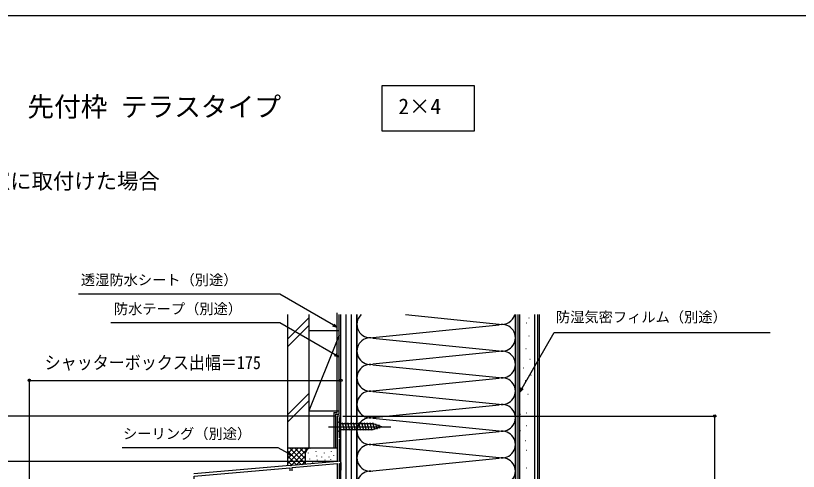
# Model space of a CAD drawing. Units: millimetres, scale not verified. Extents: x -525 to 525, y -783 to 778.
# Drawn here: x -295 to 144.7, y 491.2 to 747.3 of the extents above; entities that cross this region are included whole.
import ezdxf
from ezdxf.enums import TextEntityAlignment as Align

# ---------------------------------------------------------------- set-up
doc = ezdxf.new("R2010")
doc.units = ezdxf.units.MM
doc.header["$LTSCALE"] = 4
for name, color, linetype in [('0-1_USER1', 3, 'Continuous'), ('0-2_YKK_11', 7, 'Continuous'), ('0-4_YKK_12', 2, 'Continuous'), ('0-5_YKK_13', 4, 'Continuous'), ('0-7_YKK_D', 6, 'Continuous'), ('0-8_YKK_ZWAK', 7, 'Continuous'), ('0-9_YSS_K', 3, 'Continuous'), ('0-A_YSS_KE', 3, 'Continuous')]:
    doc.layers.add(name, color=color, linetype=linetype)
doc.styles.add('ＭＳ ゴシック', font='')
doc.styles.get('ＭＳ ゴシック').set_extended_font_data('MS Gothic')

msp = doc.modelspace()

# ---------------------------------------------------------------- linework, layer by layer
at = {"layer": '0-1_USER1'}
msp.add_lwpolyline([(-89.189, 707.961), (-37.385, 707.961), (-37.385, 682.324), (-89.189, 682.324)], close=True, dxfattribs=at)
at = {"layer": '0-2_YKK_11'}
for points in [[(-113.101, 477.8), (-113.101, 495.6), (-112.301, 495.6), (-112.301, 496.8), (-113.101, 496.8), (-113.101, 509.3), (-112.301, 509.3), (-112.301, 510.1), (-113.101, 510.1), (-113.101, 521.5), (-112.301, 521.5), (-112.301, 522.3), (-114.301, 522.3), (-114.301, 496.8), (-139.845, 494.565), (-140.017, 494.43), (-140.565, 494.382), (-140.758, 494.485), (-194.845, 489.753)], [(-194.701, 487), (-194.701, 488.561), (-140.901, 493.268), (-140.901, 491.5)], [(-139.701, 491.5), (-139.701, 493.373), (-114.301, 495.595), (-114.301, 451.6)]]:
    msp.add_lwpolyline(points, dxfattribs=at)
at = {"layer": '0-4_YKK_12'}
msp.add_line((-112.301, 282.3), (-112.301, 522.3), dxfattribs=at)
at = {"layer": '0-5_YKK_13'}
for p, q in [((-114.301, 519.4), (-114.301, 513.2)), ((-114.301, 519.4), (-112.751, 517.85)), ((-119.301, 516.3), (-84.301, 516.3)), ((-114.301, 513.2), (-112.751, 514.75)), ((-94.217, 517.85), (-112.751, 517.85)), ((-112.751, 517.85), (-112.751, 514.75)), ((-112.751, 514.75), (-94.217, 514.75)), ((-110.325, 514.2), (-111.45, 518.4)), ((-108.772, 514.2), (-109.897, 518.4)), ((-107.219, 514.2), (-108.344, 518.4)), ((-105.666, 514.2), (-106.791, 518.4)), ((-104.113, 514.2), (-105.239, 518.4)), ((-102.56, 514.2), (-103.686, 518.4)), ((-101.007, 514.2), (-102.133, 518.4)), ((-99.454, 514.2), (-100.58, 518.4)), ((-97.902, 514.2), (-99.027, 518.4)), ((-96.349, 514.2), (-97.474, 518.4)), ((-94.796, 514.2), (-95.921, 518.4)), ((-93.312, 514.459), (-94.368, 518.4)), ((-89.301, 516.3), (-94.217, 517.85)), ((-89.301, 516.3), (-94.217, 514.75)), ((-91.88, 514.91), (-92.694, 517.946)), ((-90.448, 515.362), (-90.997, 517.412))]:
    msp.add_line(p, q, dxfattribs=at)
at = {"layer": '0-7_YKK_D'}
for p, q in [((-287.301, 401.529), (-287.301, 543.3)), ((-287.301, 542.3), (-112.301, 542.3)), ((-112.301, 523.3), (-112.301, 543.3)), ((-115.301, 522.3), (-348.301, 522.3)), ((-111.301, 522.3), (98.698, 522.3)), ((97.698, 259.3), (97.698, 522.3)), ((-113.801, 496.8), (-348.301, 496.8)), ((-113.801, 496.8), (-348.301, 496.8))]:
    msp.add_line(p, q, dxfattribs=at)
for points in [[(-114.3, 572.129), (-116.508, 573.404), (-146.588, 590.77), (-259.765, 590.77)], [(-113.3, 555.391), (-115.508, 556.666), (-146.588, 574.61), (-241.611, 574.61)], [(-116.167, 573.995), (-114.3, 572.129), (-116.85, 572.812)], [(-11.797, 535.733), (-10.522, 537.941), (7.528, 569.204), (128.91, 569.204)], [(-115.167, 557.258), (-113.3, 555.391), (-115.85, 556.074)], [(-9.93, 537.599), (-11.797, 535.733), (-11.114, 538.283)], [(-139.56, 499.912), (-141.768, 501.187), (-147.468, 504.477), (-235.108, 504.477)], [(-141.427, 501.778), (-139.56, 499.912), (-142.11, 500.595)]]:
    msp.add_lwpolyline(points, dxfattribs=at)
for centre in [(-287.301, 542.3), (-112.301, 542.3), (97.698, 522.3)]:
    msp.add_circle(centre, 0.637, dxfattribs=at)
at = {"layer": '0-8_YKK_ZWAK'}
msp.add_line((-525, 747.3), (525, 747.3), dxfattribs=at)
at = {"layer": '0-9_YSS_K'}
for p, q in [((-142.3, 565.459), (-130.3, 577.459)), ((-109.3, 262.3), (-109.3, 579.301)), ((-106.3, 262.3), (-106.3, 579.301)), ((-103.3, 446.3), (-103.3, 579.301)), ((-76.087, 579.301), (-23.331, 573.958)), ((-14.3, 446.3), (-14.3, 579.301)), ((-12.8, 249.3), (-12.8, 579.301)), ((-6.793, 577.519), (-6.593, 577.519)), ((-3.3, 249.3), (-3.3, 579.301)), ((-0.8, 249.3), (-0.8, 579.301)), ((-142.3, 561.216), (-130.3, 573.216)), ((-94.268, 566.458), (-23.331, 573.642)), ((-8.242, 574.622), (-8.042, 574.622)), ((-130.3, 570.298), (-113.3, 570.298)), ((-130.3, 570.298), (-130.3, 525.298)), ((-113.3, 567.798), (-130.3, 525.298)), ((-6.793, 567.378), (-6.593, 567.378)), ((-112.3, 520.298), (-112.3, 565.298)), ((-94.268, 566.142), (-23.331, 558.958)), ((-23.331, 558.642), (-94.268, 551.458)), ((-8.449, 560.342), (-8.249, 560.342)), ((-6.172, 554.34), (-5.972, 554.34)), ((-94.268, 551.142), (-23.331, 543.958)), ((-9.897, 549.373), (-9.697, 549.373)), ((-5.551, 545.234), (-5.351, 545.234)), ((-94.268, 536.458), (-23.331, 543.642)), ((-8.737, 542.203), (-8.537, 542.203)), ((-130.3, 535.033), (-142.3, 523.033)), ((-94.268, 536.142), (-23.331, 528.958)), ((-7.338, 534.511), (-7.138, 534.511)), ((-142.3, 518.79), (-130.3, 530.79)), ((-94.268, 521.458), (-23.331, 528.642)), ((-12.234, 529.615), (-12.034, 529.615)), ((-130.3, 525.298), (-113.3, 525.298)), ((-11.535, 523.321), (-11.335, 523.321)), ((-8.038, 524.02), (-7.838, 524.02)), ((-94.268, 521.142), (-23.331, 513.958)), ((-8.038, 517.027), (-7.838, 517.027)), ((-94.268, 506.458), (-23.331, 513.642)), ((-11.535, 514.229), (-11.335, 514.229)), ((-94.268, 506.142), (-23.331, 498.958)), ((-8.737, 508.634), (-8.537, 508.634)), ((-142.3, 504.248), (-142.3, 494.248)), ((-129.3, 504.248), (-142.3, 504.248)), ((-142.3, 495.39), (-133.442, 504.248)), ((-142.3, 498.218), (-136.27, 504.248)), ((-142.3, 501.047), (-139.099, 504.248)), ((-142.3, 503.875), (-141.927, 504.248)), ((-142.3, 502.733), (-134.497, 494.931)), ((-140.986, 504.248), (-132.3, 495.562)), ((-140.452, 494.41), (-130.614, 504.248)), ((-138.158, 504.248), (-132.3, 498.39)), ((-135.329, 504.248), (-132.3, 501.218)), ((-132.501, 504.248), (-131.519, 503.266)), ((-132.3, 501.248), (-132.3, 495.123)), ((-130.472, 501.443), (-130.472, 501.643)), ((-129.672, 504.248), (-129.652, 504.227)), ((-114.301, 504.248), (-129.3, 504.248)), ((-126.133, 502.444), (-126.133, 502.644)), ((-121.459, 501.443), (-121.459, 501.643)), ((-117.617, 502.444), (-117.617, 502.644)), ((-8.038, 503.039), (-7.838, 503.039)), ((-142.3, 499.905), (-137.098, 494.703)), ((-142.3, 497.076), (-139.699, 494.475)), ((-137.352, 494.681), (-132.3, 499.733)), ((-134.253, 494.952), (-132.282, 496.922)), ((-129.804, 498.105), (-129.804, 498.305)), ((-125.799, 499.774), (-125.799, 499.974)), ((-125.465, 497.437), (-125.465, 497.637)), ((-123.006, 499.171), (-123.006, 499.371)), ((-121.045, 497.464), (-121.045, 497.664)), ((-118.958, 499.271), (-118.958, 499.471)), ((-117.951, 497.768), (-117.951, 497.968)), ((-116.286, 499.94), (-116.286, 500.14)), ((-94.268, 491.458), (-23.331, 498.642)), ((-12.933, 500.242), (-12.733, 500.242)), ((-127.974, 496.248), (-127.974, 496.449)), ((-112.3, 496.248), (-112.3, 491.873)), ((-8.038, 493.248), (-7.838, 493.248))]:
    msp.add_line(p, q, dxfattribs=at)
for centre, radius, start, end in [((-95.8, 573.8), 7.5, 132.82561, 281.78352), ((-21.8, 581.3), 7.5, 258.21646, 344.53969), ((-21.8, 566.3), 7.5, 258.21646, 101.78354), ((-95.8, 558.8), 7.5, 78.21638, 281.78352), ((-21.8, 551.3), 7.5, 258.21646, 101.78354), ((-95.8, 543.8), 7.5, 78.21638, 281.78352), ((-21.8, 536.3), 7.5, 258.21646, 101.78354), ((-95.8, 528.8), 7.5, 78.21638, 281.78352), ((-21.8, 521.3), 7.5, 258.21646, 101.78354), ((-95.8, 513.8), 7.5, 78.21638, 281.78352), ((-21.8, 506.3), 7.5, 258.21646, 101.78354), ((-95.8, 498.8), 7.5, 78.21638, 281.78352), ((-129.3, 501.248), 3, 90, 180), ((-21.8, 491.3), 7.5, 258.21646, 101.78354), ((-95.8, 483.8), 7.5, 78.21638, 281.78352)]:
    msp.add_arc(centre, radius, start, end, dxfattribs=at)
at = {"layer": '0-A_YSS_KE'}
for p, q in [((-142.3, 579.301), (-142.3, 504.248)), ((-130.3, 579.301), (-130.3, 504.248)), ((-114.3, 524.296), (-114.3, 580.296)), ((-112.3, 262.3), (-112.3, 579.301)), ((-103.3, 579.301), (-103.3, 262.3)), ((-14.3, 579.301), (-14.3, 249.3)), ((-11.8, 249.3), (-11.8, 579.301)), ((-1.8, 579.301), (-1.8, 249.3)), ((-116.3, 524.296), (-114.3, 524.296)), ((-116.3, 524.296), (-116.3, 504.296)), ((-115.3, 523.306), (-115.3, 504.306)), ((-130.3, 504.248), (-142.3, 504.248))]:
    msp.add_line(p, q, dxfattribs=at)
msp.add_lwpolyline([(-115.3, 523.306), (-113.3, 523.306), (-113.3, 579.306)], dxfattribs=at)

# ---------------------------------------------------------------- texts
at = {"layer": '0-1_USER1', "style": 'ＭＳ ゴシック'}
for s, height, p in [('■                          先付枠 テラスタイプ ', 11, (-498, 687.3)), ('2×4', 8.798, (-80, 689.3)), ('●「エピソードⅡ NEO」引違い窓に取付けた場合', 8.798, (-478, 647.3))]:
    msp.add_text(s, height=height, dxfattribs=at).set_placement(p, align=Align.BOTTOM_LEFT)
at = {"layer": '0-7_YKK_D', "style": 'ＭＳ ゴシック'}
for s, p in [('透湿防水シート（別途）', (-258.365, 594.119)), ('防水テープ（別途）', (-239.817, 577.848)), ('防湿気密フィルム（別途）', (8.493, 573.233)), ('シーリング（別途）', (-234.67, 507.706))]:
    msp.add_text(s, height=5.865, dxfattribs=at).set_placement(p, align=Align.BOTTOM_LEFT)
at = {"layer": '0-7_YKK_D', "style": 'ＭＳ ゴシック', "width": 0.9}
msp.add_text('シャッターボックス出幅＝175', height=7.331, dxfattribs=at).set_placement((-278.705, 546.465), align=Align.BOTTOM_LEFT)

doc.saveas('drawing.dxf')
